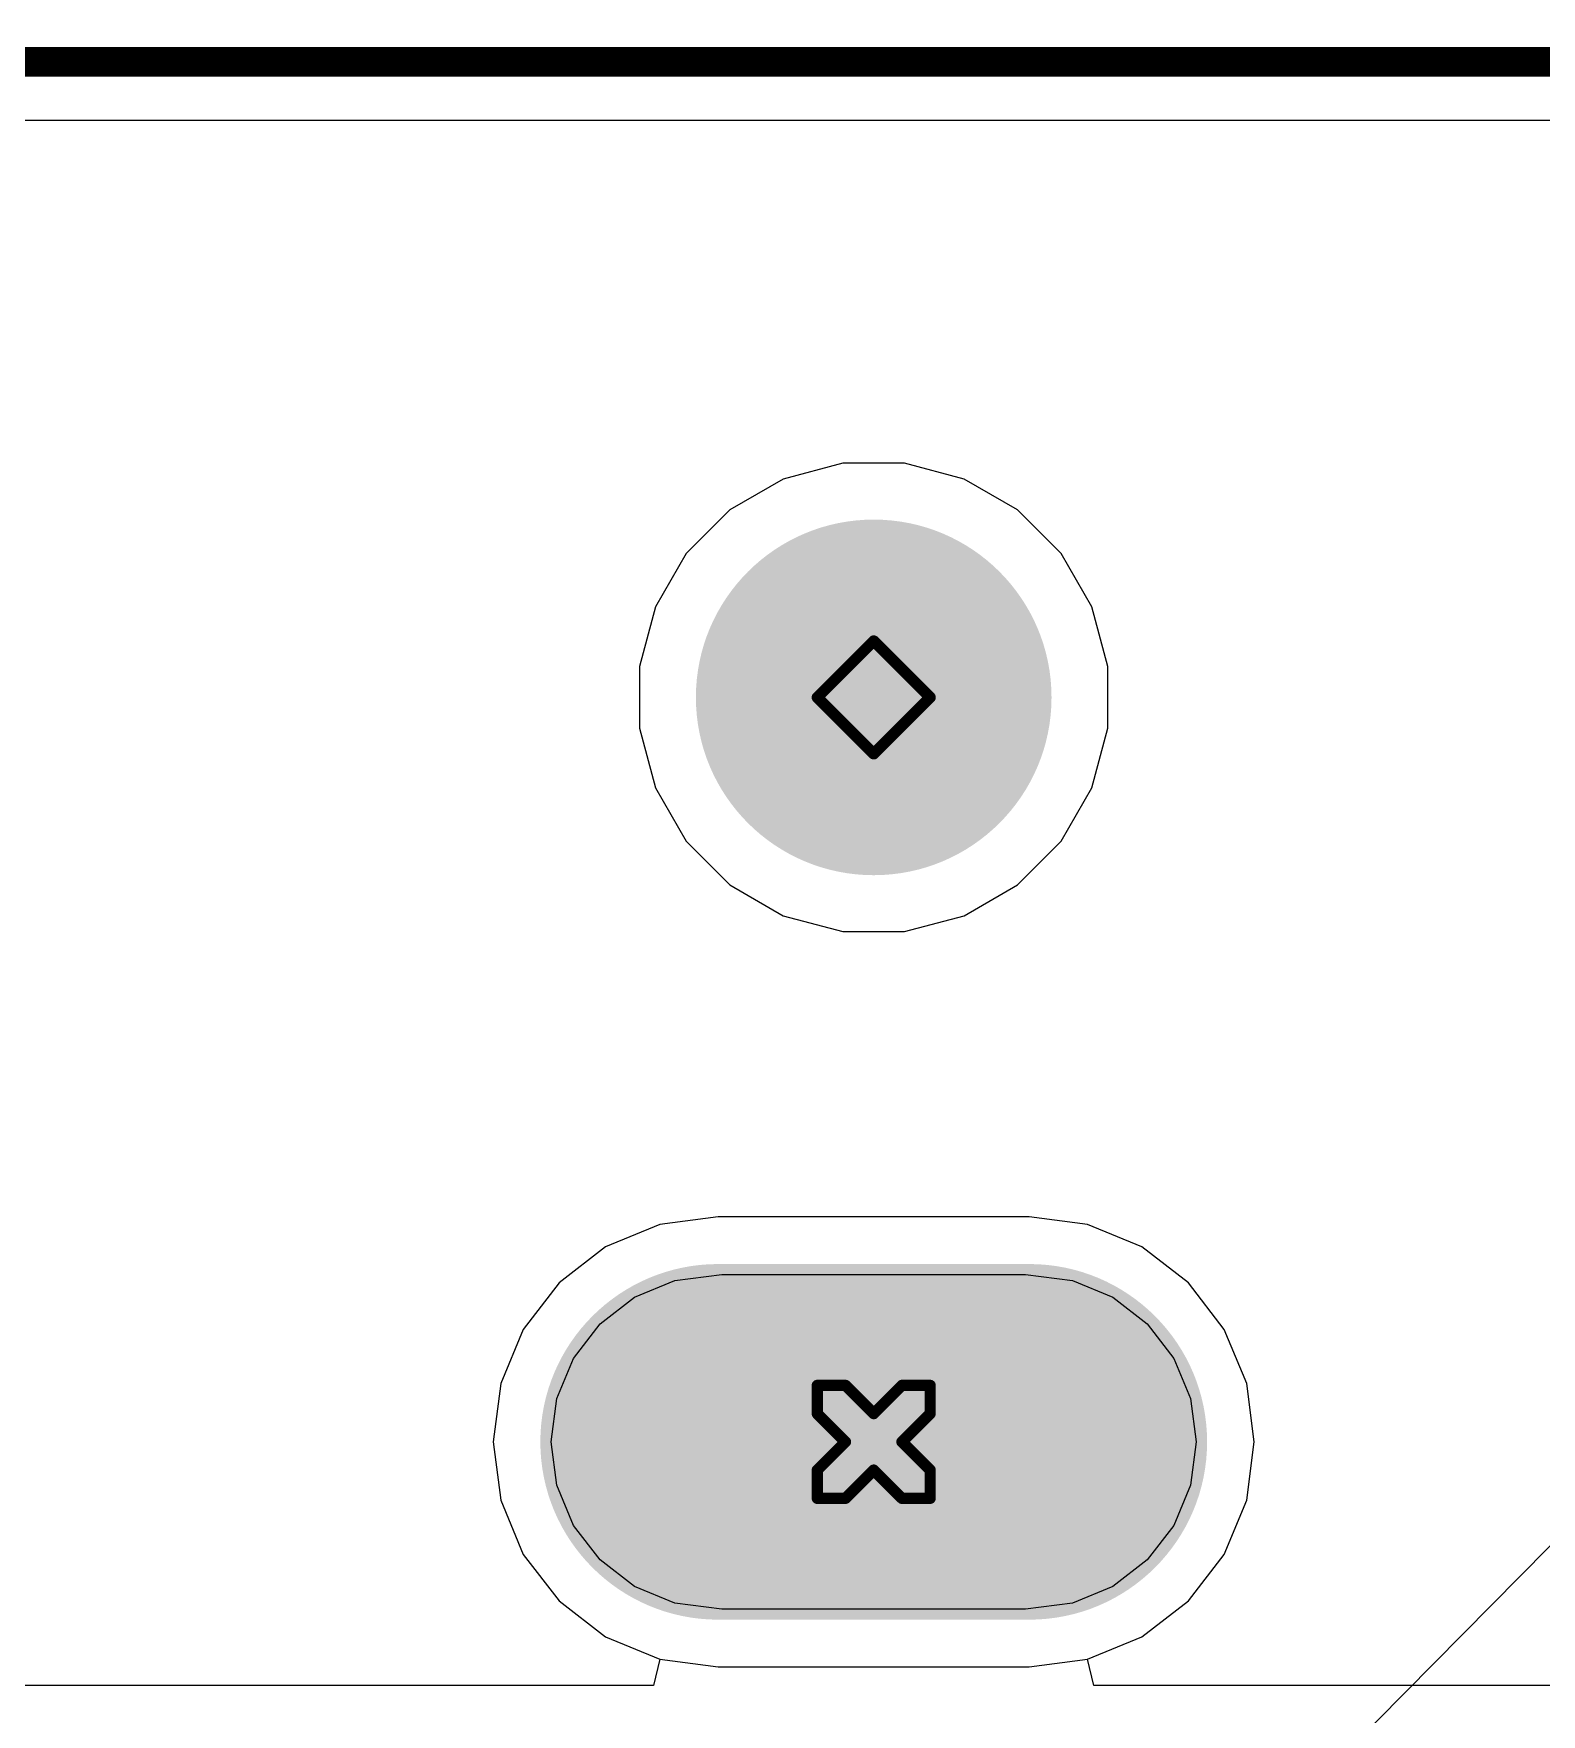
# Model space of a CAD drawing. Header units: inches. Extents: x 0 to 208, y 0 to 213.
# Drawn here: x 0.4802 to 0.7473, y 4.0381 to 4.3359 of the extents above; entities that cross this region are included whole.
import ezdxf

# ---------------------------------------------------------------- set-up
doc = ezdxf.new("R2010")
doc.units = ezdxf.units.IN
doc.header["$MEASUREMENT"] = 0
for name, color, linetype in [('Board_Outline', 216, 'Continuous'), ('Bottom Layer', 5, 'Continuous'), ('Bottom Solder', 6, 'Continuous'), ('Drill Drawing', 1, 'Continuous'), ('L2_GND1', 16, 'Continuous'), ('L3_SIG1', 76, 'Continuous'), ('L4_PWR', 90, 'Continuous'), ('L5_GND2', 156, 'Continuous'), ('L6_SIG2', 130, 'Continuous'), ('L7_GND3', 216, 'Continuous'), ('Multi-Layer', 9, 'Continuous'), ('Pad Holes', 156, 'Continuous'), ('Top Layer', 1, 'Continuous'), ('Top Overlay', 2, 'Continuous'), ('Top Solder', 216, 'Continuous')]:
    doc.layers.add(name, color=color, linetype=linetype)

# ---------------------------------------------------------------- blocks, each defined once
blk = doc.blocks.new('P____PAK_SO_8_B_114')
at = {"layer": 'Bottom Solder'}
blk.add_line((-0.01659, 0.08618), (-209.70349, 207.36439), dxfattribs=at)
blk = doc.blocks.new('DC_053D_25A_526')
at = {"layer": 'Bottom Layer'}
h = blk.add_hatch(color=5, dxfattribs=at)
edge = h.paths.add_edge_path()
edge.add_arc((-0.02756, 0.0502), 0.02953, 90, 270)
edge.add_line((-0.02756, 0.02067), (0.02756, 0.02067))
edge.add_arc((0.02756, 0.0502), 0.02953, 270, 450)
edge.add_line((0.02756, 0.07972), (-0.02756, 0.07972))
at = {"layer": 'Bottom Solder'}
h = blk.add_hatch(color=6, dxfattribs=at)
edge = h.paths.add_edge_path()
edge.add_arc((0, 0.18209), 0.00197, 0, 360)
h = blk.add_hatch(color=6, dxfattribs=at)
edge = h.paths.add_edge_path()
edge.add_arc((-0.02756, 0.0502), 0.0315, 90, 270)
edge.add_line((-0.02756, 0.0187), (0.02756, 0.0187))
edge.add_arc((0.02756, 0.0502), 0.0315, 270, 450)
edge.add_line((0.02756, 0.08169), (-0.02756, 0.08169))
at = {"layer": 'L2_GND1'}
h = blk.add_hatch(color=16, dxfattribs=at)
edge = h.paths.add_edge_path()
edge.add_arc((-0.02756, 0.0502), 0.02953, 90, 270)
edge.add_line((-0.02756, 0.02067), (0.02756, 0.02067))
edge.add_arc((0.02756, 0.0502), 0.02953, 270, 450)
edge.add_line((0.02756, 0.07972), (-0.02756, 0.07972))
at = {"layer": 'L3_SIG1'}
h = blk.add_hatch(color=76, dxfattribs=at)
edge = h.paths.add_edge_path()
edge.add_arc((-0.02756, 0.0502), 0.02953, 90, 270)
edge.add_line((-0.02756, 0.02067), (0.02756, 0.02067))
edge.add_arc((0.02756, 0.0502), 0.02953, 270, 450)
edge.add_line((0.02756, 0.07972), (-0.02756, 0.07972))
at = {"layer": 'L4_PWR'}
h = blk.add_hatch(color=90, dxfattribs=at)
edge = h.paths.add_edge_path()
edge.add_arc((-0.02756, 0.0502), 0.02953, 90, 270)
edge.add_line((-0.02756, 0.02067), (0.02756, 0.02067))
edge.add_arc((0.02756, 0.0502), 0.02953, 270, 450)
edge.add_line((0.02756, 0.07972), (-0.02756, 0.07972))
at = {"layer": 'L5_GND2'}
h = blk.add_hatch(color=156, dxfattribs=at)
edge = h.paths.add_edge_path()
edge.add_arc((-0.02756, 0.0502), 0.02953, 90, 270)
edge.add_line((-0.02756, 0.02067), (0.02756, 0.02067))
edge.add_arc((0.02756, 0.0502), 0.02953, 270, 450)
edge.add_line((0.02756, 0.07972), (-0.02756, 0.07972))
at = {"layer": 'L6_SIG2'}
h = blk.add_hatch(color=130, dxfattribs=at)
edge = h.paths.add_edge_path()
edge.add_arc((-0.02756, 0.0502), 0.02953, 90, 270)
edge.add_line((-0.02756, 0.02067), (0.02756, 0.02067))
edge.add_arc((0.02756, 0.0502), 0.02953, 270, 450)
edge.add_line((0.02756, 0.07972), (-0.02756, 0.07972))
at = {"layer": 'L7_GND3'}
h = blk.add_hatch(color=216, dxfattribs=at)
edge = h.paths.add_edge_path()
edge.add_arc((-0.02756, 0.0502), 0.02953, 90, 270)
edge.add_line((-0.02756, 0.02067), (0.02756, 0.02067))
edge.add_arc((0.02756, 0.0502), 0.02953, 270, 450)
edge.add_line((0.02756, 0.07972), (-0.02756, 0.07972))
at = {"layer": 'Multi-Layer'}
h = blk.add_hatch(color=9, dxfattribs=at)
edge = h.paths.add_edge_path()
edge.add_arc((-0.02756, 0.0502), 0.02953, 90, 270)
edge.add_line((-0.02756, 0.02067), (0.02756, 0.02067))
edge.add_arc((0.02756, 0.0502), 0.02953, 270, 450)
edge.add_line((0.02756, 0.07972), (-0.02756, 0.07972))
at = {"layer": 'Pad Holes'}
h = blk.add_hatch(color=7, dxfattribs=at)
edge = h.paths.add_edge_path()
edge.add_arc((0, 0.18209), 0.0315, 0, 360)
h = blk.add_hatch(color=7, dxfattribs=at)
edge = h.paths.add_edge_path()
edge.add_arc((0.02323, 0.0502), 0.01614, 270, 450)
edge.add_line((0.02323, 0.06634), (-0.02323, 0.06634))
edge.add_arc((-0.02323, 0.0502), 0.01614, 90, 270)
edge.add_line((-0.02323, 0.03405), (0.02323, 0.03405))
at = {"layer": 'Top Layer'}
h = blk.add_hatch(color=1, dxfattribs=at)
edge = h.paths.add_edge_path()
edge.add_arc((-0.02756, 0.0502), 0.02953, 90, 270)
edge.add_line((-0.02756, 0.02067), (0.02756, 0.02067))
edge.add_arc((0.02756, 0.0502), 0.02953, 270, 450)
edge.add_line((0.02756, 0.07972), (-0.02756, 0.07972))
at = {"layer": 'Top Solder'}
h = blk.add_hatch(color=216, dxfattribs=at)
edge = h.paths.add_edge_path()
edge.add_arc((0, 0.18209), 0.00197, 0, 360)
h = blk.add_hatch(color=216, dxfattribs=at)
edge = h.paths.add_edge_path()
edge.add_arc((-0.02756, 0.0502), 0.0315, 90, 270)
edge.add_line((-0.02756, 0.0187), (0.02756, 0.0187))
edge.add_arc((0.02756, 0.0502), 0.0315, 270, 450)
edge.add_line((0.02756, 0.08169), (-0.02756, 0.08169))
at = {"layer": 'Top Overlay'}
for points in [[(-0.208, 0.29484, 0.005, 0.005, 0), (0, 0.29484, 0.005, 0.005, 0)], [(0, 0.29484, 0.005, 0.005, 0), (0.208, 0.29484, 0.005, 0.005, 0)]]:
    blk.add_lwpolyline(points, format="xyseb", dxfattribs=at)
blk.add_lwpolyline([(-0.00125, 0.29484, 0.0025, 0.0025, 1), (0.00125, 0.29484, 0.0025, 0.0025, 1)], format="xyseb", close=True, dxfattribs=at)
blk.add_lwpolyline([(-0.00125, 0.29484, 0.0025, 0.0025, 1), (0.00125, 0.29484, 0.0025, 0.0025, 1)], format="xyseb", close=True, dxfattribs=at)

msp = doc.modelspace()

# ---------------------------------------------------------------- linework, layer by layer
at = {"layer": 'Board_Outline'}
msp.add_lwpolyline([(0, 4.33071, 0.005, 0.005, 0), (5.90551, 4.33071, 0.005, 0.005, 0)], format="xyseb", dxfattribs=at)
at = {"layer": 'Bottom Layer'}
for p, q in [((0.0102, 4.32051), (1.5866, 4.32051)), ((0.62351, 4.25976), (0.61296, 4.25694)), ((0.63444, 4.25976), (0.62351, 4.25976)), ((0.64499, 4.25694), (0.63444, 4.25976)), ((0.61296, 4.25694), (0.6035, 4.25147)), ((0.65446, 4.25147), (0.64499, 4.25694)), ((0.6035, 4.25147), (0.59577, 4.24375)), ((0.66218, 4.24375), (0.65446, 4.25147)), ((0.59577, 4.24375), (0.59031, 4.23429)), ((0.66764, 4.23429), (0.66218, 4.24375)), ((0.59031, 4.23429), (0.58748, 4.22373)), ((0.67047, 4.22373), (0.66764, 4.23429)), ((0.58748, 4.22373), (0.58748, 4.21281)), ((0.67047, 4.21281), (0.67047, 4.22373)), ((0.58748, 4.21281), (0.59031, 4.20225)), ((0.66764, 4.20225), (0.67047, 4.21281)), ((0.59031, 4.20225), (0.59577, 4.19279)), ((0.66218, 4.19279), (0.66764, 4.20225)), ((0.59577, 4.19279), (0.6035, 4.18506)), ((0.65446, 4.18506), (0.66218, 4.19279)), ((0.6035, 4.18506), (0.61296, 4.1796)), ((0.64499, 4.1796), (0.65446, 4.18506)), ((0.61296, 4.1796), (0.62351, 4.17677)), ((0.63444, 4.17677), (0.64499, 4.1796)), ((0.62351, 4.17677), (0.63444, 4.17677))]:
    msp.add_line(p, q, dxfattribs=at)
at = {"layer": 'Drill Drawing'}
for points in [[(0.61898, 4.21827, 0.002, 0.002, 0), (0.62898, 4.22827, 0.002, 0.002, 0)], [(0.62898, 4.22827, 0.002, 0.002, 0), (0.63898, 4.21827, 0.002, 0.002, 0)], [(0.61898, 4.21827, 0.002, 0.002, 0), (0.62898, 4.20827, 0.002, 0.002, 0)], [(0.62898, 4.20827, 0.002, 0.002, 0), (0.63898, 4.21827, 0.002, 0.002, 0)], [(0.61898, 4.09138, 0.002, 0.002, 0), (0.61898, 4.09638, 0.002, 0.002, 0)], [(0.61898, 4.09638, 0.002, 0.002, 0), (0.62398, 4.09638, 0.002, 0.002, 0)], [(0.62398, 4.09638, 0.002, 0.002, 0), (0.62898, 4.09138, 0.002, 0.002, 0)], [(0.62898, 4.09138, 0.002, 0.002, 0), (0.63398, 4.09638, 0.002, 0.002, 0)], [(0.63398, 4.09638, 0.002, 0.002, 0), (0.63898, 4.09638, 0.002, 0.002, 0)], [(0.63898, 4.09138, 0.002, 0.002, 0), (0.63898, 4.09638, 0.002, 0.002, 0)], [(0.61898, 4.09138, 0.002, 0.002, 0), (0.62398, 4.08638, 0.002, 0.002, 0)], [(0.63398, 4.08638, 0.002, 0.002, 0), (0.63898, 4.09138, 0.002, 0.002, 0)], [(0.61898, 4.08138, 0.002, 0.002, 0), (0.62398, 4.08638, 0.002, 0.002, 0)], [(0.63398, 4.08638, 0.002, 0.002, 0), (0.63898, 4.08138, 0.002, 0.002, 0)], [(0.61898, 4.07638, 0.002, 0.002, 0), (0.61898, 4.08138, 0.002, 0.002, 0)], [(0.62398, 4.07638, 0.002, 0.002, 0), (0.62898, 4.08138, 0.002, 0.002, 0)], [(0.62898, 4.08138, 0.002, 0.002, 0), (0.63398, 4.07638, 0.002, 0.002, 0)], [(0.63898, 4.07638, 0.002, 0.002, 0), (0.63898, 4.08138, 0.002, 0.002, 0)], [(0.61898, 4.07638, 0.002, 0.002, 0), (0.62398, 4.07638, 0.002, 0.002, 0)], [(0.63398, 4.07638, 0.002, 0.002, 0), (0.63898, 4.07638, 0.002, 0.002, 0)]]:
    msp.add_lwpolyline(points, format="xyseb", dxfattribs=at)
for points in [[(0.62848, 4.22827, 0.001, 0.001, 1), (0.62948, 4.22827, 0.001, 0.001, 1)], [(0.62848, 4.22827, 0.001, 0.001, 1), (0.62948, 4.22827, 0.001, 0.001, 1)], [(0.61848, 4.21827, 0.001, 0.001, 1), (0.61948, 4.21827, 0.001, 0.001, 1)], [(0.61848, 4.21827, 0.001, 0.001, 1), (0.61948, 4.21827, 0.001, 0.001, 1)], [(0.63848, 4.21827, 0.001, 0.001, 1), (0.63948, 4.21827, 0.001, 0.001, 1)], [(0.63848, 4.21827, 0.001, 0.001, 1), (0.63948, 4.21827, 0.001, 0.001, 1)], [(0.62848, 4.20827, 0.001, 0.001, 1), (0.62948, 4.20827, 0.001, 0.001, 1)], [(0.62848, 4.20827, 0.001, 0.001, 1), (0.62948, 4.20827, 0.001, 0.001, 1)], [(0.61848, 4.09638, 0.001, 0.001, 1), (0.61948, 4.09638, 0.001, 0.001, 1)], [(0.61848, 4.09638, 0.001, 0.001, 1), (0.61948, 4.09638, 0.001, 0.001, 1)], [(0.62348, 4.09638, 0.001, 0.001, 1), (0.62448, 4.09638, 0.001, 0.001, 1)], [(0.62348, 4.09638, 0.001, 0.001, 1), (0.62448, 4.09638, 0.001, 0.001, 1)], [(0.63348, 4.09638, 0.001, 0.001, 1), (0.63448, 4.09638, 0.001, 0.001, 1)], [(0.63348, 4.09638, 0.001, 0.001, 1), (0.63448, 4.09638, 0.001, 0.001, 1)], [(0.63848, 4.09638, 0.001, 0.001, 1), (0.63948, 4.09638, 0.001, 0.001, 1)], [(0.63848, 4.09638, 0.001, 0.001, 1), (0.63948, 4.09638, 0.001, 0.001, 1)], [(0.61848, 4.09138, 0.001, 0.001, 1), (0.61948, 4.09138, 0.001, 0.001, 1)], [(0.61848, 4.09138, 0.001, 0.001, 1), (0.61948, 4.09138, 0.001, 0.001, 1)], [(0.62848, 4.09138, 0.001, 0.001, 1), (0.62948, 4.09138, 0.001, 0.001, 1)], [(0.62848, 4.09138, 0.001, 0.001, 1), (0.62948, 4.09138, 0.001, 0.001, 1)], [(0.63848, 4.09138, 0.001, 0.001, 1), (0.63948, 4.09138, 0.001, 0.001, 1)], [(0.63848, 4.09138, 0.001, 0.001, 1), (0.63948, 4.09138, 0.001, 0.001, 1)], [(0.62348, 4.08638, 0.001, 0.001, 1), (0.62448, 4.08638, 0.001, 0.001, 1)], [(0.62348, 4.08638, 0.001, 0.001, 1), (0.62448, 4.08638, 0.001, 0.001, 1)], [(0.63348, 4.08638, 0.001, 0.001, 1), (0.63448, 4.08638, 0.001, 0.001, 1)], [(0.63348, 4.08638, 0.001, 0.001, 1), (0.63448, 4.08638, 0.001, 0.001, 1)], [(0.61848, 4.08138, 0.001, 0.001, 1), (0.61948, 4.08138, 0.001, 0.001, 1)], [(0.61848, 4.08138, 0.001, 0.001, 1), (0.61948, 4.08138, 0.001, 0.001, 1)], [(0.62848, 4.08138, 0.001, 0.001, 1), (0.62948, 4.08138, 0.001, 0.001, 1)], [(0.62848, 4.08138, 0.001, 0.001, 1), (0.62948, 4.08138, 0.001, 0.001, 1)], [(0.63848, 4.08138, 0.001, 0.001, 1), (0.63948, 4.08138, 0.001, 0.001, 1)], [(0.63848, 4.08138, 0.001, 0.001, 1), (0.63948, 4.08138, 0.001, 0.001, 1)], [(0.61848, 4.07638, 0.001, 0.001, 1), (0.61948, 4.07638, 0.001, 0.001, 1)], [(0.61848, 4.07638, 0.001, 0.001, 1), (0.61948, 4.07638, 0.001, 0.001, 1)], [(0.62348, 4.07638, 0.001, 0.001, 1), (0.62448, 4.07638, 0.001, 0.001, 1)], [(0.62348, 4.07638, 0.001, 0.001, 1), (0.62448, 4.07638, 0.001, 0.001, 1)], [(0.63348, 4.07638, 0.001, 0.001, 1), (0.63448, 4.07638, 0.001, 0.001, 1)], [(0.63348, 4.07638, 0.001, 0.001, 1), (0.63448, 4.07638, 0.001, 0.001, 1)], [(0.63848, 4.07638, 0.001, 0.001, 1), (0.63948, 4.07638, 0.001, 0.001, 1)], [(0.63848, 4.07638, 0.001, 0.001, 1), (0.63948, 4.07638, 0.001, 0.001, 1)]]:
    msp.add_lwpolyline(points, format="xyseb", close=True, dxfattribs=at)
at = {"layer": 'L2_GND1'}
for p, q in [((0.0102, 4.32051), (1.5866, 4.32051)), ((0.62351, 4.25976), (0.61296, 4.25694)), ((0.63444, 4.25976), (0.62351, 4.25976)), ((0.64499, 4.25694), (0.63444, 4.25976)), ((0.61296, 4.25694), (0.6035, 4.25147)), ((0.65446, 4.25147), (0.64499, 4.25694)), ((0.6035, 4.25147), (0.59577, 4.24375)), ((0.66218, 4.24375), (0.65446, 4.25147)), ((0.59577, 4.24375), (0.59031, 4.23429)), ((0.66764, 4.23429), (0.66218, 4.24375)), ((0.59031, 4.23429), (0.58748, 4.22373)), ((0.67047, 4.22373), (0.66764, 4.23429)), ((0.58748, 4.22373), (0.58748, 4.21281)), ((0.67047, 4.21281), (0.67047, 4.22373)), ((0.58748, 4.21281), (0.59031, 4.20225)), ((0.66764, 4.20225), (0.67047, 4.21281)), ((0.59031, 4.20225), (0.59577, 4.19279)), ((0.66218, 4.19279), (0.66764, 4.20225)), ((0.59577, 4.19279), (0.6035, 4.18506)), ((0.65446, 4.18506), (0.66218, 4.19279)), ((0.6035, 4.18506), (0.61296, 4.1796)), ((0.64499, 4.1796), (0.65446, 4.18506)), ((0.61296, 4.1796), (0.62351, 4.17677)), ((0.63444, 4.17677), (0.64499, 4.1796)), ((0.62351, 4.17677), (0.63444, 4.17677)), ((0.5911, 4.12489), (0.58148, 4.12091)), ((0.60142, 4.12625), (0.5911, 4.12489)), ((0.65653, 4.12625), (0.60142, 4.12625)), ((0.66685, 4.12489), (0.65653, 4.12625)), ((0.67647, 4.12091), (0.66685, 4.12489)), ((0.58148, 4.12091), (0.57323, 4.11457)), ((0.68473, 4.11457), (0.67647, 4.12091)), ((0.59376, 4.11495), (0.60209, 4.11605)), ((0.60209, 4.11605), (0.65587, 4.11605)), ((0.65587, 4.11605), (0.66419, 4.11495)), ((0.57323, 4.11457), (0.56689, 4.10631)), ((0.58662, 4.112), (0.59376, 4.11495)), ((0.66419, 4.11495), (0.67133, 4.112)), ((0.69106, 4.10631), (0.68473, 4.11457)), ((0.5805, 4.1073), (0.58662, 4.112)), ((0.67133, 4.112), (0.67745, 4.1073)), ((0.56689, 4.10631), (0.56291, 4.0967)), ((0.5758, 4.10117), (0.5805, 4.1073)), ((0.67745, 4.1073), (0.68216, 4.10117)), ((0.69505, 4.0967), (0.69106, 4.10631)), ((0.57284, 4.09404), (0.5758, 4.10117)), ((0.68216, 4.10117), (0.68511, 4.09404)), ((0.56291, 4.0967), (0.56155, 4.08638)), ((0.6964, 4.08638), (0.69505, 4.0967)), ((0.57183, 4.08638), (0.57284, 4.09404)), ((0.68511, 4.09404), (0.68612, 4.08638)), ((0.56155, 4.08638), (0.56291, 4.07606)), ((0.57284, 4.07872), (0.57183, 4.08638)), ((0.68612, 4.08638), (0.68511, 4.07872)), ((0.69505, 4.07606), (0.6964, 4.08638)), ((0.5758, 4.07159), (0.57284, 4.07872)), ((0.68511, 4.07872), (0.68216, 4.07159)), ((0.56291, 4.07606), (0.56689, 4.06644)), ((0.69106, 4.06644), (0.69505, 4.07606)), ((0.5805, 4.06546), (0.5758, 4.07159)), ((0.68216, 4.07159), (0.67745, 4.06546)), ((0.56689, 4.06644), (0.57323, 4.05819)), ((0.58662, 4.06076), (0.5805, 4.06546)), ((0.67745, 4.06546), (0.67133, 4.06076)), ((0.68473, 4.05819), (0.69106, 4.06644)), ((0.59376, 4.0578), (0.58662, 4.06076)), ((0.67133, 4.06076), (0.66419, 4.0578)), ((0.57323, 4.05819), (0.58148, 4.05185)), ((0.60209, 4.05671), (0.59376, 4.0578)), ((0.65587, 4.05671), (0.60209, 4.05671)), ((0.66419, 4.0578), (0.65587, 4.05671)), ((0.67647, 4.05185), (0.68473, 4.05819)), ((0.58148, 4.05185), (0.5911, 4.04787)), ((0.66685, 4.04787), (0.67647, 4.05185)), ((0.5911, 4.04787), (0.60142, 4.04651)), ((0.65653, 4.04651), (0.66685, 4.04787)), ((0.60142, 4.04651), (0.65653, 4.04651))]:
    msp.add_line(p, q, dxfattribs=at)
at = {"layer": 'L3_SIG1'}
for p, q in [((0.0102, 4.32051), (1.5866, 4.32051)), ((0.62351, 4.25976), (0.61296, 4.25694)), ((0.63444, 4.25976), (0.62351, 4.25976)), ((0.64499, 4.25694), (0.63444, 4.25976)), ((0.61296, 4.25694), (0.6035, 4.25147)), ((0.65446, 4.25147), (0.64499, 4.25694)), ((0.6035, 4.25147), (0.59577, 4.24375)), ((0.66218, 4.24375), (0.65446, 4.25147)), ((0.59577, 4.24375), (0.59031, 4.23429)), ((0.66764, 4.23429), (0.66218, 4.24375)), ((0.59031, 4.23429), (0.58748, 4.22373)), ((0.67047, 4.22373), (0.66764, 4.23429)), ((0.58748, 4.22373), (0.58748, 4.21281)), ((0.67047, 4.21281), (0.67047, 4.22373)), ((0.58748, 4.21281), (0.59031, 4.20225)), ((0.66764, 4.20225), (0.67047, 4.21281)), ((0.59031, 4.20225), (0.59577, 4.19279)), ((0.66218, 4.19279), (0.66764, 4.20225)), ((0.59577, 4.19279), (0.6035, 4.18506)), ((0.65446, 4.18506), (0.66218, 4.19279)), ((0.6035, 4.18506), (0.61296, 4.1796)), ((0.64499, 4.1796), (0.65446, 4.18506)), ((0.61296, 4.1796), (0.62351, 4.17677)), ((0.63444, 4.17677), (0.64499, 4.1796)), ((0.62351, 4.17677), (0.63444, 4.17677))]:
    msp.add_line(p, q, dxfattribs=at)
at = {"layer": 'L4_PWR'}
for p, q in [((0.0102, 4.32051), (1.5866, 4.32051)), ((0.62351, 4.25976), (0.61296, 4.25694)), ((0.63444, 4.25976), (0.62351, 4.25976)), ((0.64499, 4.25694), (0.63444, 4.25976)), ((0.61296, 4.25694), (0.6035, 4.25147)), ((0.65446, 4.25147), (0.64499, 4.25694)), ((0.6035, 4.25147), (0.59577, 4.24375)), ((0.66218, 4.24375), (0.65446, 4.25147)), ((0.59577, 4.24375), (0.59031, 4.23429)), ((0.66764, 4.23429), (0.66218, 4.24375)), ((0.59031, 4.23429), (0.58748, 4.22373)), ((0.67047, 4.22373), (0.66764, 4.23429)), ((0.58748, 4.22373), (0.58748, 4.21281)), ((0.67047, 4.21281), (0.67047, 4.22373)), ((0.58748, 4.21281), (0.59031, 4.20225)), ((0.66764, 4.20225), (0.67047, 4.21281)), ((0.59031, 4.20225), (0.59577, 4.19279)), ((0.66218, 4.19279), (0.66764, 4.20225)), ((0.59577, 4.19279), (0.6035, 4.18506)), ((0.65446, 4.18506), (0.66218, 4.19279)), ((0.6035, 4.18506), (0.61296, 4.1796)), ((0.64499, 4.1796), (0.65446, 4.18506)), ((0.61296, 4.1796), (0.62351, 4.17677)), ((0.63444, 4.17677), (0.64499, 4.1796)), ((0.62351, 4.17677), (0.63444, 4.17677)), ((0.5911, 4.12489), (0.58148, 4.12091)), ((0.60142, 4.12625), (0.5911, 4.12489)), ((0.65653, 4.12625), (0.60142, 4.12625)), ((0.66685, 4.12489), (0.65653, 4.12625)), ((0.67647, 4.12091), (0.66685, 4.12489)), ((0.58148, 4.12091), (0.57323, 4.11457)), ((0.68473, 4.11457), (0.67647, 4.12091)), ((0.57323, 4.11457), (0.56689, 4.10631)), ((0.69106, 4.10631), (0.68473, 4.11457)), ((0.56689, 4.10631), (0.56291, 4.0967)), ((0.69505, 4.0967), (0.69106, 4.10631)), ((0.56291, 4.0967), (0.56155, 4.08638)), ((0.6964, 4.08638), (0.69505, 4.0967)), ((0.56155, 4.08638), (0.56291, 4.07606)), ((0.69505, 4.07606), (0.6964, 4.08638)), ((0.56291, 4.07606), (0.56689, 4.06644)), ((0.69106, 4.06644), (0.69505, 4.07606)), ((0.56689, 4.06644), (0.57323, 4.05819)), ((0.68473, 4.05819), (0.69106, 4.06644)), ((0.57323, 4.05819), (0.58148, 4.05185)), ((0.67647, 4.05185), (0.68473, 4.05819)), ((0.58148, 4.05185), (0.5911, 4.04787)), ((0.66685, 4.04787), (0.67647, 4.05185)), ((0.5911, 4.04787), (0.58995, 4.0432)), ((0.668, 4.0432), (0.66685, 4.04787)), ((0.58995, 4.0432), (0.46333, 4.0432)), ((0.79462, 4.0432), (0.668, 4.0432))]:
    msp.add_line(p, q, dxfattribs=at)
at = {"layer": 'L5_GND2'}
for p, q in [((0.0102, 4.32051), (1.5866, 4.32051)), ((0.62351, 4.25976), (0.61296, 4.25694)), ((0.63444, 4.25976), (0.62351, 4.25976)), ((0.64499, 4.25694), (0.63444, 4.25976)), ((0.61296, 4.25694), (0.6035, 4.25147)), ((0.65446, 4.25147), (0.64499, 4.25694)), ((0.6035, 4.25147), (0.59577, 4.24375)), ((0.66218, 4.24375), (0.65446, 4.25147)), ((0.59577, 4.24375), (0.59031, 4.23429)), ((0.66764, 4.23429), (0.66218, 4.24375)), ((0.59031, 4.23429), (0.58748, 4.22373)), ((0.67047, 4.22373), (0.66764, 4.23429)), ((0.58748, 4.22373), (0.58748, 4.21281)), ((0.67047, 4.21281), (0.67047, 4.22373)), ((0.58748, 4.21281), (0.59031, 4.20225)), ((0.66764, 4.20225), (0.67047, 4.21281)), ((0.59031, 4.20225), (0.59577, 4.19279)), ((0.66218, 4.19279), (0.66764, 4.20225)), ((0.59577, 4.19279), (0.6035, 4.18506)), ((0.65446, 4.18506), (0.66218, 4.19279)), ((0.6035, 4.18506), (0.61296, 4.1796)), ((0.64499, 4.1796), (0.65446, 4.18506)), ((0.61296, 4.1796), (0.62351, 4.17677)), ((0.63444, 4.17677), (0.64499, 4.1796)), ((0.62351, 4.17677), (0.63444, 4.17677))]:
    msp.add_line(p, q, dxfattribs=at)
at = {"layer": 'L6_SIG2'}
for p, q in [((0.0102, 4.32051), (1.5866, 4.32051)), ((0.62351, 4.25976), (0.61296, 4.25694)), ((0.63444, 4.25976), (0.62351, 4.25976)), ((0.64499, 4.25694), (0.63444, 4.25976)), ((0.61296, 4.25694), (0.6035, 4.25147)), ((0.65446, 4.25147), (0.64499, 4.25694)), ((0.6035, 4.25147), (0.59577, 4.24375)), ((0.66218, 4.24375), (0.65446, 4.25147)), ((0.59577, 4.24375), (0.59031, 4.23429)), ((0.66764, 4.23429), (0.66218, 4.24375)), ((0.59031, 4.23429), (0.58748, 4.22373)), ((0.67047, 4.22373), (0.66764, 4.23429)), ((0.58748, 4.22373), (0.58748, 4.21281)), ((0.67047, 4.21281), (0.67047, 4.22373)), ((0.58748, 4.21281), (0.59031, 4.20225)), ((0.66764, 4.20225), (0.67047, 4.21281)), ((0.59031, 4.20225), (0.59577, 4.19279)), ((0.66218, 4.19279), (0.66764, 4.20225)), ((0.59577, 4.19279), (0.6035, 4.18506)), ((0.65446, 4.18506), (0.66218, 4.19279)), ((0.6035, 4.18506), (0.61296, 4.1796)), ((0.64499, 4.1796), (0.65446, 4.18506)), ((0.61296, 4.1796), (0.62351, 4.17677)), ((0.63444, 4.17677), (0.64499, 4.1796)), ((0.62351, 4.17677), (0.63444, 4.17677))]:
    msp.add_line(p, q, dxfattribs=at)
at = {"layer": 'L7_GND3'}
for p, q in [((0.0102, 4.32051), (1.5866, 4.32051)), ((0.62351, 4.25976), (0.61296, 4.25694)), ((0.63444, 4.25976), (0.62351, 4.25976)), ((0.64499, 4.25694), (0.63444, 4.25976)), ((0.61296, 4.25694), (0.6035, 4.25147)), ((0.65446, 4.25147), (0.64499, 4.25694)), ((0.6035, 4.25147), (0.59577, 4.24375)), ((0.66218, 4.24375), (0.65446, 4.25147)), ((0.59577, 4.24375), (0.59031, 4.23429)), ((0.66764, 4.23429), (0.66218, 4.24375)), ((0.59031, 4.23429), (0.58748, 4.22373)), ((0.67047, 4.22373), (0.66764, 4.23429)), ((0.58748, 4.22373), (0.58748, 4.21281)), ((0.67047, 4.21281), (0.67047, 4.22373)), ((0.58748, 4.21281), (0.59031, 4.20225)), ((0.66764, 4.20225), (0.67047, 4.21281)), ((0.59031, 4.20225), (0.59577, 4.19279)), ((0.66218, 4.19279), (0.66764, 4.20225)), ((0.59577, 4.19279), (0.6035, 4.18506)), ((0.65446, 4.18506), (0.66218, 4.19279)), ((0.6035, 4.18506), (0.61296, 4.1796)), ((0.64499, 4.1796), (0.65446, 4.18506)), ((0.61296, 4.1796), (0.62351, 4.17677)), ((0.63444, 4.17677), (0.64499, 4.1796)), ((0.62351, 4.17677), (0.63444, 4.17677))]:
    msp.add_line(p, q, dxfattribs=at)
at = {"layer": 'Top Layer'}
for p, q in [((0.0102, 4.32051), (1.5866, 4.32051)), ((0.62351, 4.25976), (0.61296, 4.25694)), ((0.63444, 4.25976), (0.62351, 4.25976)), ((0.64499, 4.25694), (0.63444, 4.25976)), ((0.61296, 4.25694), (0.6035, 4.25147)), ((0.65446, 4.25147), (0.64499, 4.25694)), ((0.6035, 4.25147), (0.59577, 4.24375)), ((0.66218, 4.24375), (0.65446, 4.25147)), ((0.59577, 4.24375), (0.59031, 4.23429)), ((0.66764, 4.23429), (0.66218, 4.24375)), ((0.59031, 4.23429), (0.58748, 4.22373)), ((0.67047, 4.22373), (0.66764, 4.23429)), ((0.58748, 4.22373), (0.58748, 4.21281)), ((0.67047, 4.21281), (0.67047, 4.22373)), ((0.58748, 4.21281), (0.59031, 4.20225)), ((0.66764, 4.20225), (0.67047, 4.21281)), ((0.59031, 4.20225), (0.59577, 4.19279)), ((0.66218, 4.19279), (0.66764, 4.20225)), ((0.59577, 4.19279), (0.6035, 4.18506)), ((0.65446, 4.18506), (0.66218, 4.19279)), ((0.6035, 4.18506), (0.61296, 4.1796)), ((0.64499, 4.1796), (0.65446, 4.18506)), ((0.61296, 4.1796), (0.62351, 4.17677)), ((0.63444, 4.17677), (0.64499, 4.1796)), ((0.62351, 4.17677), (0.63444, 4.17677))]:
    msp.add_line(p, q, dxfattribs=at)

# ---------------------------------------------------------------- block references
at = {"rotation": 270}
msp.add_blockref('P____PAK_SO_8_B_114', (0.165, 3.548), dxfattribs=at)
msp.add_blockref('DC_053D_25A_526', (0.62898, 4.03618))

doc.saveas('drawing.dxf')
